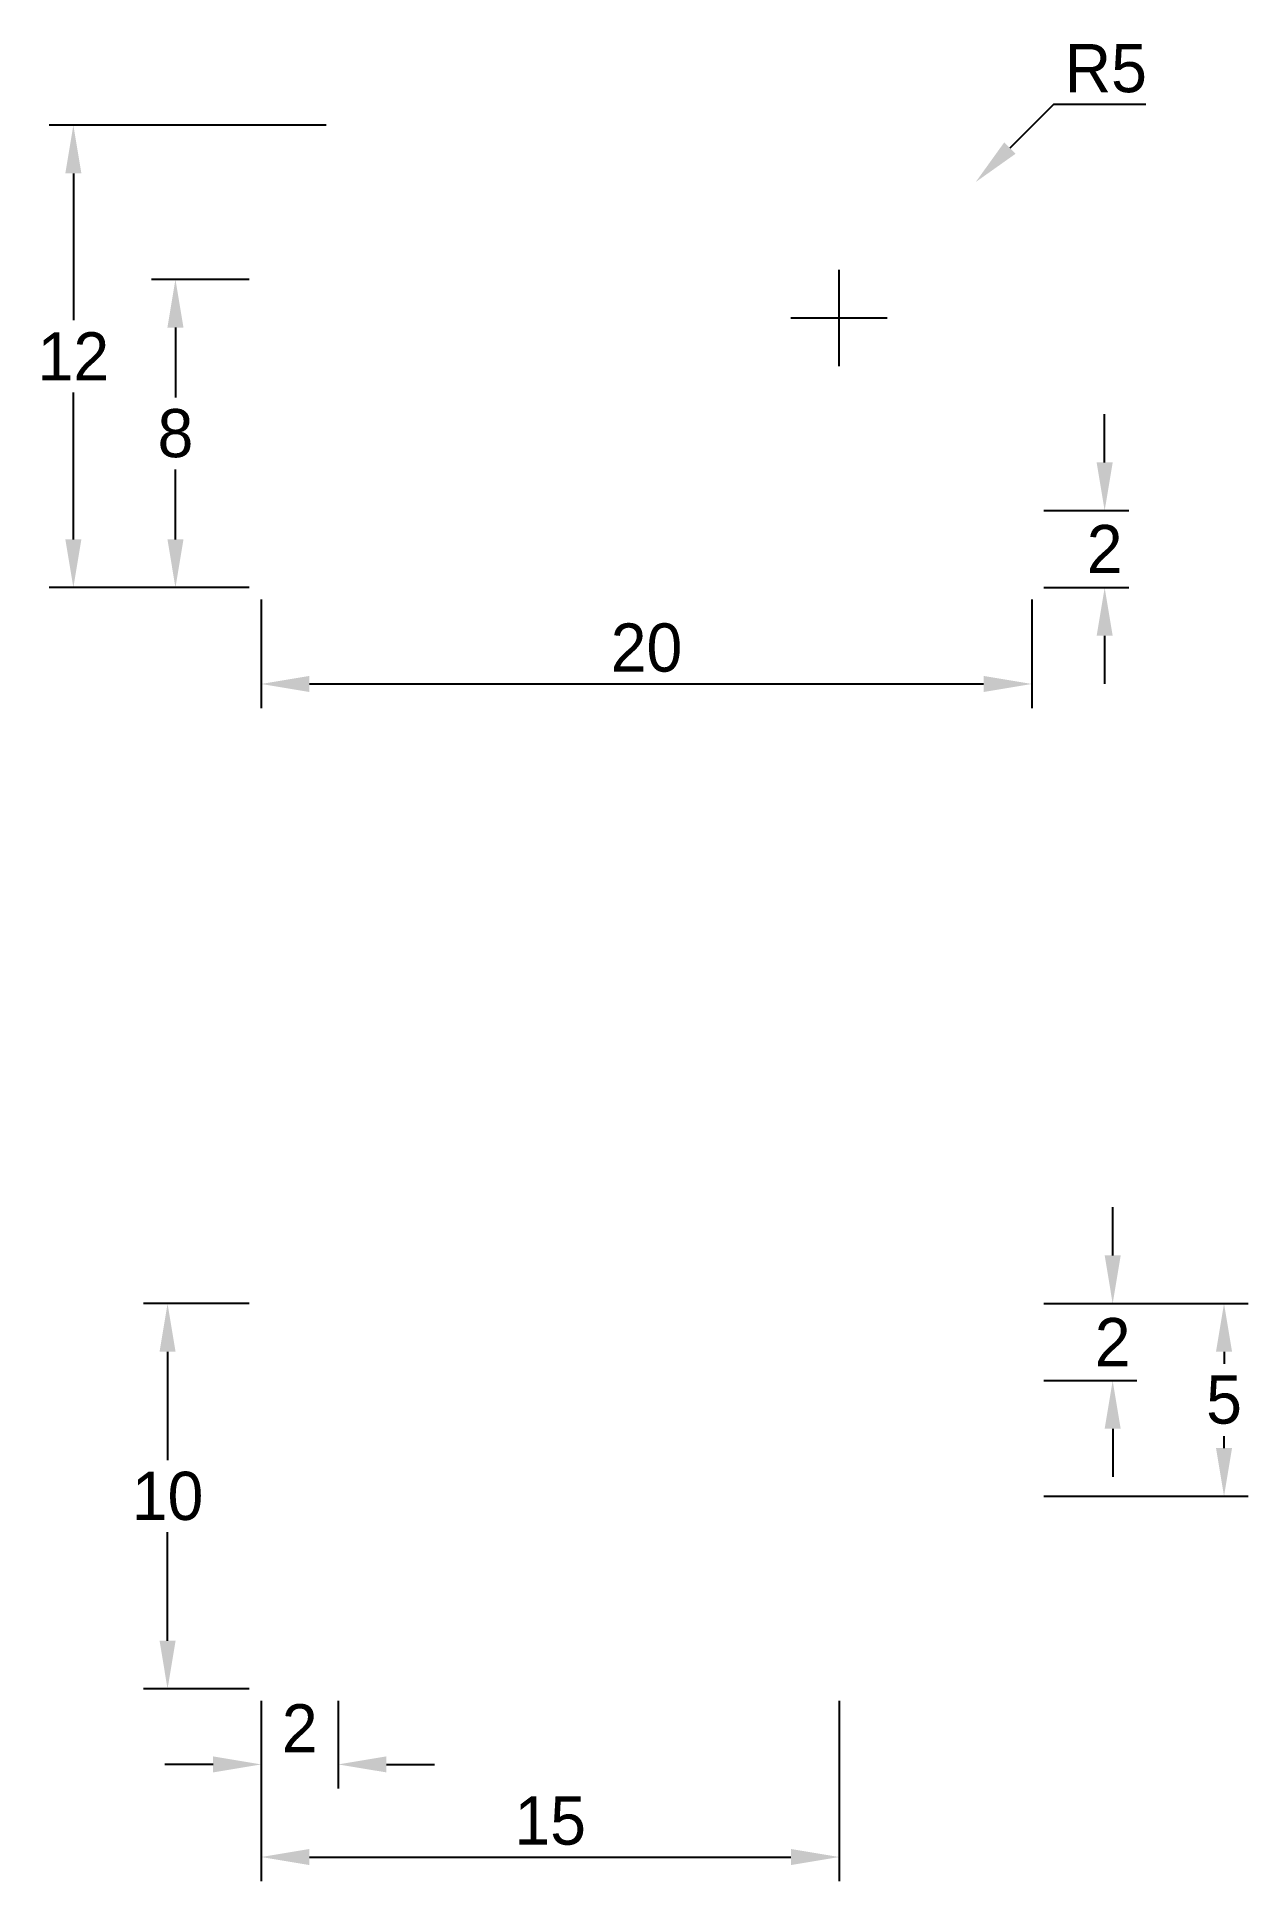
# Paper-space layout 'Layout1' of a CAD drawing. Header units: millimetres. Extents: x 125.3 to 188.1, y 48 to 143.7.
import ezdxf

# ---------------------------------------------------------------- set-up
doc = ezdxf.new("R2010")
doc.units = ezdxf.units.MM
doc.dimstyles.new('ISO-25', dxfattribs={"dimtxt": 2.5, "dimasz": 2.5, "dimexe": 1.25, "dimexo": 0.625, "dimtad": 1, "dimtih": 1, "dimtoh": 1, "dimdsep": 46, "dimtxsty": 'Standard', "dimcen": 2.5, "dimadec": 0, "dimazin": 0, "dimtfac": 1, "dimtofl": 0, "dimtmove": 0, "dimatfit": 3, "dimfxl": 1, "dimarcsym": 0})

# ---------------------------------------------------------------- blocks, each defined once
blk = doc.blocks.new('*D8')
at = {"color": 0, "lineweight": -2, "transparency": 16777216}
for p, q in [((136.28, 131.129), (131.203, 131.129)), ((132.453, 128.629), (132.453, 125.004)), ((132.453, 117.629), (132.453, 121.254)), ((136.28, 115.129), (131.203, 115.129))]:
    blk.add_line(p, q, dxfattribs=at)
at = {"color": 0, "transparency": 16777216}
for points in [[(132.037, 128.629), (132.87, 128.629), (132.453, 131.129)], [(132.037, 117.629), (132.87, 117.629), (132.453, 115.129)]]:
    blk.add_solid(points, dxfattribs=at)
at = {"layer": 'Defpoints', "color": 0, "transparency": 16777216}
for p in [(132.453, 131.129), (136.905, 131.129), (136.905, 115.129)]:
    blk.add_point(p, dxfattribs=at)
at = {"color": 0, "transparency": 16777216, "insert": (132.453, 123.129), "char_height": 2.5, "attachment_point": 5}
blk.add_mtext('8', dxfattribs=at)
blk = doc.blocks.new('*D9')
at = {"color": 0, "lineweight": -2, "transparency": 16777216}
for p, q in [((140.28, 139.129), (125.903, 139.129)), ((127.153, 136.629), (127.153, 129.004)), ((127.153, 117.629), (127.153, 125.254)), ((136.28, 115.129), (125.903, 115.129))]:
    blk.add_line(p, q, dxfattribs=at)
at = {"color": 0, "transparency": 16777216}
for points in [[(126.736, 136.629), (127.57, 136.629), (127.153, 139.129)], [(126.736, 117.629), (127.57, 117.629), (127.153, 115.129)]]:
    blk.add_solid(points, dxfattribs=at)
at = {"layer": 'Defpoints', "color": 0, "transparency": 16777216}
for p in [(127.153, 139.129), (140.905, 139.129), (136.905, 115.129)]:
    blk.add_point(p, dxfattribs=at)
at = {"color": 0, "transparency": 16777216, "insert": (127.153, 127.129), "char_height": 2.5, "attachment_point": 5}
blk.add_mtext('12', dxfattribs=at)
blk = doc.blocks.new('*D10')
at = {"color": 0, "lineweight": -2, "transparency": 16777216}
for p, q in [((180.689, 121.629), (180.689, 124.129)), ((177.53, 119.129), (181.939, 119.129)), ((177.53, 115.129), (181.939, 115.129)), ((180.689, 112.629), (180.689, 110.129))]:
    blk.add_line(p, q, dxfattribs=at)
at = {"color": 0, "transparency": 16777216}
for points in [[(180.272, 121.629), (181.106, 121.629), (180.689, 119.129)], [(180.272, 112.629), (181.106, 112.629), (180.689, 115.129)]]:
    blk.add_solid(points, dxfattribs=at)
at = {"layer": 'Defpoints', "color": 0, "transparency": 16777216}
for p in [(176.905, 119.129), (180.689, 119.129), (176.905, 115.129)]:
    blk.add_point(p, dxfattribs=at)
at = {"color": 0, "transparency": 16777216, "insert": (180.689, 117.129), "char_height": 2.5, "attachment_point": 5}
blk.add_mtext('2', dxfattribs=at)
blk = doc.blocks.new('*D11')
at = {"color": 0, "lineweight": -2, "transparency": 16777216}
for p, q in [((178.039, 140.201), (175.768, 137.943)), ((182.83, 140.201), (178.039, 140.201)), ((166.905, 126.629), (166.905, 131.629)), ((164.405, 129.129), (169.405, 129.129))]:
    blk.add_line(p, q, dxfattribs=at)
at = {"color": 0, "transparency": 16777216}
blk.add_solid([(175.474, 138.238), (176.062, 137.647), (173.995, 136.18)], dxfattribs=at)
at = {"layer": 'Defpoints', "color": 0, "transparency": 16777216}
for p in [(173.995, 136.18), (166.905, 129.129)]:
    blk.add_point(p, dxfattribs=at)
at = {"color": 0, "transparency": 16777216, "insert": (180.747, 142.076), "char_height": 2.5, "attachment_point": 5}
blk.add_mtext('R5', dxfattribs=at)
blk = doc.blocks.new('*D13')
at = {"color": 0, "lineweight": -2, "transparency": 16777216}
for p, q in [((136.905, 57.335), (136.905, 52.787)), ((140.905, 57.335), (140.905, 52.787)), ((134.405, 54.037), (131.905, 54.037)), ((143.405, 54.037), (145.905, 54.037))]:
    blk.add_line(p, q, dxfattribs=at)
at = {"color": 0, "transparency": 16777216}
for points in [[(134.405, 54.454), (134.405, 53.621), (136.905, 54.037)], [(143.405, 54.454), (143.405, 53.621), (140.905, 54.037)]]:
    blk.add_solid(points, dxfattribs=at)
at = {"layer": 'Defpoints', "color": 0, "transparency": 16777216}
for p in [(136.905, 57.96), (140.905, 57.96), (140.905, 54.037)]:
    blk.add_point(p, dxfattribs=at)
at = {"color": 0, "transparency": 16777216, "insert": (138.905, 55.912), "char_height": 2.5, "attachment_point": 5}
blk.add_mtext('2', dxfattribs=at)
blk = doc.blocks.new('*D15')
at = {"color": 0, "lineweight": -2, "transparency": 16777216}
for p, q in [((136.905, 57.335), (136.905, 47.979)), ((166.905, 57.335), (166.905, 47.979)), ((139.405, 49.229), (164.405, 49.229))]:
    blk.add_line(p, q, dxfattribs=at)
at = {"color": 0, "transparency": 16777216}
for points in [[(139.405, 49.646), (139.405, 48.812), (136.905, 49.229)], [(164.405, 49.646), (164.405, 48.812), (166.905, 49.229)]]:
    blk.add_solid(points, dxfattribs=at)
at = {"layer": 'Defpoints', "color": 0, "transparency": 16777216}
for p in [(136.905, 57.96), (166.905, 57.96), (166.905, 49.229)]:
    blk.add_point(p, dxfattribs=at)
at = {"color": 0, "transparency": 16777216, "insert": (151.905, 51.104), "char_height": 2.5, "attachment_point": 5}
blk.add_mtext('15', dxfattribs=at)
blk = doc.blocks.new('*D16')
at = {"color": 0, "lineweight": -2, "transparency": 16777216}
for p, q in [((181.105, 80.46), (181.105, 82.96)), ((177.53, 77.96), (182.355, 77.96)), ((177.53, 73.96), (182.355, 73.96)), ((181.105, 71.46), (181.105, 68.96))]:
    blk.add_line(p, q, dxfattribs=at)
at = {"color": 0, "transparency": 16777216}
for points in [[(180.689, 80.46), (181.522, 80.46), (181.105, 77.96)], [(180.689, 71.46), (181.522, 71.46), (181.105, 73.96)]]:
    blk.add_solid(points, dxfattribs=at)
at = {"layer": 'Defpoints', "color": 0, "transparency": 16777216}
for p in [(176.905, 77.96), (176.905, 73.96), (181.105, 73.96)]:
    blk.add_point(p, dxfattribs=at)
at = {"color": 0, "transparency": 16777216, "insert": (181.105, 75.96), "char_height": 2.5, "attachment_point": 5}
blk.add_mtext('2', dxfattribs=at)
blk = doc.blocks.new('*D17')
at = {"color": 0, "lineweight": -2, "transparency": 16777216}
for p, q in [((177.53, 77.96), (188.136, 77.96)), ((186.886, 75.46), (186.886, 74.835)), ((186.886, 70.46), (186.886, 71.085)), ((177.53, 67.96), (188.136, 67.96))]:
    blk.add_line(p, q, dxfattribs=at)
at = {"color": 0, "transparency": 16777216}
for points in [[(186.469, 75.46), (187.302, 75.46), (186.886, 77.96)], [(186.469, 70.46), (187.302, 70.46), (186.886, 67.96)]]:
    blk.add_solid(points, dxfattribs=at)
at = {"layer": 'Defpoints', "color": 0, "transparency": 16777216}
for p in [(176.905, 77.96), (176.905, 67.96), (186.886, 67.96)]:
    blk.add_point(p, dxfattribs=at)
at = {"color": 0, "transparency": 16777216, "insert": (186.886, 72.96), "char_height": 2.5, "attachment_point": 5}
blk.add_mtext('5', dxfattribs=at)
blk = doc.blocks.new('*D18')
at = {"color": 0, "lineweight": -2, "transparency": 16777216}
for p, q in [((136.28, 77.96), (130.793, 77.96)), ((132.043, 75.46), (132.043, 69.835)), ((132.043, 60.46), (132.043, 66.085)), ((136.28, 57.96), (130.793, 57.96))]:
    blk.add_line(p, q, dxfattribs=at)
at = {"color": 0, "transparency": 16777216}
for points in [[(131.627, 75.46), (132.46, 75.46), (132.043, 77.96)], [(131.627, 60.46), (132.46, 60.46), (132.043, 57.96)]]:
    blk.add_solid(points, dxfattribs=at)
at = {"layer": 'Defpoints', "color": 0, "transparency": 16777216}
for p in [(136.905, 77.96), (132.043, 57.96), (136.905, 57.96)]:
    blk.add_point(p, dxfattribs=at)
at = {"color": 0, "transparency": 16777216, "insert": (132.043, 67.96), "char_height": 2.5, "attachment_point": 5}
blk.add_mtext('10', dxfattribs=at)
blk = doc.blocks.new('*D19')
at = {"color": 0, "lineweight": -2, "transparency": 16777216}
for p, q in [((136.905, 114.504), (136.905, 108.875)), ((176.905, 114.504), (176.905, 108.875)), ((139.405, 110.125), (174.405, 110.125))]:
    blk.add_line(p, q, dxfattribs=at)
at = {"color": 0, "transparency": 16777216}
for points in [[(139.405, 110.542), (139.405, 109.708), (136.905, 110.125)], [(174.405, 110.542), (174.405, 109.708), (176.905, 110.125)]]:
    blk.add_solid(points, dxfattribs=at)
at = {"layer": 'Defpoints', "color": 0, "transparency": 16777216}
for p in [(136.905, 115.129), (176.905, 115.129), (176.905, 110.125)]:
    blk.add_point(p, dxfattribs=at)
at = {"color": 0, "transparency": 16777216, "insert": (156.905, 112), "char_height": 2.5, "attachment_point": 5}
blk.add_mtext('20', dxfattribs=at)

psp = doc.layouts.get("Layout1")

# ---------------------------------------------------------------- dimensions: what is measured, and where the dimension line sits
dim = psp.add_radius_dim(center=(166.905, 129.129), mpoint=(173.995, 136.18), dimstyle='ISO-25', override={"dimlfac": -0.5})
dim.commit()
dim.dimension.update_dxf_attribs({"geometry": '*D11', "text_midpoint": (180.747, 140.201), "dimtype": 164})
for base, p1, p2, picture, middle in [((127.153, 139.129), (136.905, 115.129), (140.905, 139.129), '*D9', (127.153, 127.129)), ((132.453, 131.129), (136.905, 115.129), (136.905, 131.129), '*D8', (132.453, 123.129)), ((180.689, 119.129), (176.905, 115.129), (176.905, 119.129), '*D10', (180.689, 117.129)), ((181.105, 73.96), (176.905, 77.96), (176.905, 73.96), '*D16', (181.105, 75.96)), ((132.043, 57.96), (136.905, 77.96), (136.905, 57.96), '*D18', (132.043, 67.96))]:
    dim = psp.add_linear_dim(base=base, p1=p1, p2=p2, angle=90, dimstyle='ISO-25', override={"dimlfac": -0.5})
    dim.commit()
    dim.dimension.update_dxf_attribs({"geometry": picture, "text_midpoint": middle})
for base, p1, p2, picture, middle in [((176.905, 110.125), (136.905, 115.129), (176.905, 115.129), '*D19', (156.905, 112)), ((140.905, 54.037), (136.905, 57.96), (140.905, 57.96), '*D13', (138.905, 55.912)), ((166.905, 49.229), (136.905, 57.96), (166.905, 57.96), '*D15', (151.905, 51.104))]:
    dim = psp.add_linear_dim(base=base, p1=p1, p2=p2, dimstyle='ISO-25', override={"dimlfac": -0.5})
    dim.commit()
    dim.dimension.update_dxf_attribs({"geometry": picture, "text_midpoint": middle})
dim = psp.add_linear_dim(base=(186.886, 67.96), p1=(176.905, 77.96), p2=(176.905, 67.96), angle=90, dimstyle='ISO-25', override={"dimlfac": -0.5})
dim.commit()
dim.dimension.update_dxf_attribs({"geometry": '*D17', "text_midpoint": (186.886, 72.96), "dimtype": 160})

doc.saveas('drawing.dxf')
